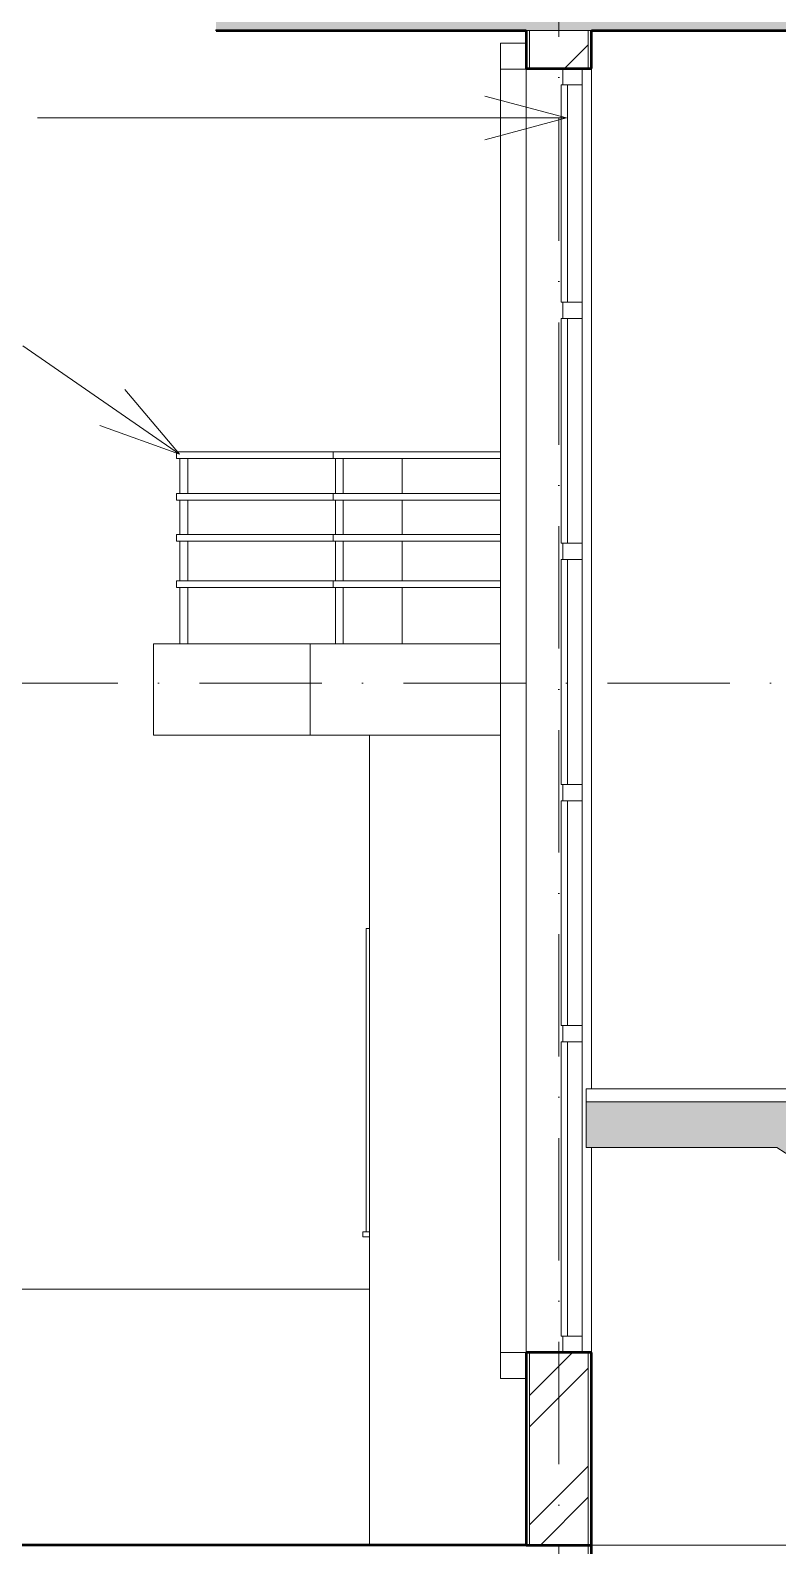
# Model space of a CAD drawing. Header units: millimetres. Extents: x -11864 to 89370, y -1600 to 12887.
# Drawn here: x 47499 to 50407, y 3348 to 9247 of the extents above; entities that cross this region are included whole.
import ezdxf

# ---------------------------------------------------------------- set-up
doc = ezdxf.new("R2010")
doc.units = ezdxf.units.MM
doc.linetypes.add('Dash Dot 3_16_', pattern=[793.75, 476.25, -158.75, 0, -158.75])
for name, color, linetype, lineweight in [('A-FLOR-1', 8, 'Continuous', 50), ('A-FLOR-LEVL-1', 7, 'Dash Dot 3_16_', 9), ('A-FLOR-PATT-1', 8, 'Continuous', 13), ('A-GENM', 8, 'Continuous', 9), ('A-GENM-1', 8, 'Continuous', 20), ('A-GLAZ', 6, 'Continuous', 13), ('A-GLAZ-2', 6, 'Continuous', 9), ('A-GLAZ-CURT', 52, 'Continuous', 9), ('A-GLAZ-CURT-1', 52, 'Continuous', 13), ('A-GLAZ-CWMG', 51, 'Continuous', 9), ('A-GLAZ-CWMG-1', 51, 'Continuous', 20), ('A-ROOF-MCUT', 9, 'Continuous', 50), ('A-WALL', 4, 'Continuous', 13), ('A-WALL-1', 4, 'Continuous', 50), ('A-WALL-PATT-1', 8, 'Continuous', 9), ('G-ANNO-TEXT-1', 37, 'Continuous', 9), ('S-GRID-1', 7, 'Dash Dot 3_16_', 9), ('S-STRS', 2, 'Continuous', 9), ('S-STRS-1', 2, 'Continuous', 20)]:
    doc.layers.add(name, color=color, linetype=linetype, lineweight=lineweight)

# ---------------------------------------------------------------- blocks, each defined once
blk = doc.blocks.new('M_Casement Dbl with Trim - W2-222545-SECTION-A_-A')
at = {"layer": 'A-GLAZ-2'}
for p, q in [((-16713.5, 1219.05), (-16713.5, 2399.95)), ((-16700.5, 2399.95), (-16713.5, 2399.95)), ((-16726.2, 1200), (-16726.2, 1219.05)), ((-16726.2, 1219.05), (-16700.5, 1219.05)), ((-16700.5, 1200), (-16726.2, 1200)), ((-16700.5, 1219.05), (-16713.5, 1219.05))]:
    blk.add_line(p, q, dxfattribs=at)
blk = doc.blocks.new('System Panel - Glazed-243344-SECTION-A_-A')
at = {"layer": 'A-GLAZ-CURT-1'}
for p, q in [((-15929.5, 5309.2), (-15954.9, 5309.2)), ((-15954.9, 5309.2), (-15954.9, 4163.5)), ((-15929.5, 4163.5), (-15929.5, 5309.2)), ((-15954.9, 4163.5), (-15929.5, 4163.5))]:
    blk.add_line(p, q, dxfattribs=at)
blk = doc.blocks.new('curtain wall cover - curtain wall cover-220075-SECTION-A_-A')
at = {"layer": 'A-GENM'}
for p, q in [((-16190.9, 4100), (-16190.9, 9095.2)), ((-16090.9, 9095.2), (-16090.9, 4100))]:
    blk.add_line(p, q, dxfattribs=at)
at = {"layer": 'A-GENM-1'}
for p, q in [((-16190.9, 9196.8), (-16190.9, 9095.2)), ((-16090.9, 9196.8), (-16190.9, 9196.8)), ((-16090.9, 9095.2), (-16090.9, 9196.8)), ((-16190.9, 9095.2), (-16090.9, 9095.2)), ((-16190.9, 4100), (-16190.9, 3998.4)), ((-16090.9, 4100), (-16190.9, 4100)), ((-16090.9, 3998.4), (-16090.9, 4100)), ((-16190.9, 3998.4), (-16090.9, 3998.4))]:
    blk.add_line(p, q, dxfattribs=at)
blk = doc.blocks.new('System Panel - Glazed-243345-SECTION-A_-A')
at = {"layer": 'A-GLAZ-CURT-1'}
for p, q in [((-15929.5, 6247.8), (-15954.9, 6247.8)), ((-15954.9, 6247.8), (-15954.9, 5372.7)), ((-15929.5, 5372.7), (-15929.5, 6247.8)), ((-15954.9, 5372.7), (-15929.5, 5372.7))]:
    blk.add_line(p, q, dxfattribs=at)
blk = doc.blocks.new('System Panel - Glazed-254808-SECTION-A_-A')
at = {"layer": 'A-GLAZ-CURT-1'}
for p, q in [((-15929.5, 9034.5), (-15954.9, 9034.5)), ((-15954.9, 9034.5), (-15954.9, 8188.4)), ((-15929.5, 8188.4), (-15929.5, 9034.5)), ((-15954.9, 8188.4), (-15929.5, 8188.4))]:
    blk.add_line(p, q, dxfattribs=at)
blk = doc.blocks.new('Rectangular Mullion - 2_5_ x 5_ rectangular-243339-SECTION-A_-A')
at = {"layer": 'A-GLAZ-CWMG-1'}
for p, q in [((-15872.9, 8188.4), (-15947.9, 8188.4)), ((-15947.9, 8188.4), (-15947.9, 8124.9)), ((-15872.9, 8124.9), (-15872.9, 8188.4)), ((-15947.9, 8124.9), (-15872.9, 8124.9))]:
    blk.add_line(p, q, dxfattribs=at)
blk = doc.blocks.new('Rectangular Mullion - 2_5_ x 5_ rectangular-243258-SECTION-A_-A')
at = {"layer": 'A-GLAZ-CWMG'}
blk.add_line((-15872.9, 7186.3), (-15872.9, 6311.3), dxfattribs=at)
blk = doc.blocks.new('Rectangular Mullion - 2_5_ x 5_ rectangular-254809-SECTION-A_-A')
at = {"layer": 'A-GLAZ-CWMG'}
blk.add_line((-15872.9, 9034.5), (-15872.9, 8188.4), dxfattribs=at)
blk = doc.blocks.new('Rectangular Mullion - 2_5_ x 5_ rectangular-243341-SECTION-A_-A')
at = {"layer": 'A-GLAZ-CWMG'}
blk.add_line((-15872.9, 5309.2), (-15872.9, 4163.5), dxfattribs=at)
blk = doc.blocks.new('Rectangular Mullion - 2_5_ x 5_ rectangular-243343-SECTION-A_-A')
at = {"layer": 'A-GLAZ-CWMG-1'}
for p, q in [((-15872.9, 4163.5), (-15947.9, 4163.5)), ((-15947.9, 4163.5), (-15947.9, 4100)), ((-15872.9, 4100), (-15872.9, 4163.5)), ((-15947.9, 4100), (-15872.9, 4100))]:
    blk.add_line(p, q, dxfattribs=at)
blk = doc.blocks.new('Rectangular Mullion - 2_5_ x 5_ rectangular-243342-SECTION-A_-A')
at = {"layer": 'A-GLAZ-CWMG-1'}
for p, q in [((-15872.9, 9098), (-15947.9, 9098)), ((-15947.9, 9098), (-15947.9, 9034.5)), ((-15872.9, 9034.5), (-15872.9, 9098)), ((-15947.9, 9034.5), (-15872.9, 9034.5))]:
    blk.add_line(p, q, dxfattribs=at)
blk = doc.blocks.new('RAILING1 - RAILING-245564-SECTION-A_-A')
at = {"layer": 'A-GENM'}
for p, q in [((-17451.9, 7103.4), (-16841.8, 7103.4)), ((-17451.9, 7078), (-17451.9, 7103.4)), ((-16841.8, 7103.4), (-16190.9, 7103.4)), ((-16841.8, 7078), (-16841.8, 7103.4)), ((-16841.8, 7078), (-17451.9, 7078)), ((-16190.9, 7078), (-16841.8, 7078))]:
    blk.add_line(p, q, dxfattribs=at)
blk = doc.blocks.new('RAILING2 - RAILING-245591-SECTION-A_-A')
at = {"layer": 'A-GENM'}
for p, q in [((-17451.9, 7283.4), (-16841.8, 7283.4)), ((-17451.9, 7258), (-17451.9, 7283.4)), ((-16841.8, 7258), (-17451.9, 7258)), ((-16841.8, 7283.4), (-16190.9, 7283.4)), ((-16841.8, 7258), (-16841.8, 7283.4)), ((-16190.9, 7258), (-16841.8, 7258))]:
    blk.add_line(p, q, dxfattribs=at)
blk = doc.blocks.new('RAILING3 - RAILING-245619-SECTION-A_-A')
at = {"layer": 'A-GENM'}
for p, q in [((-17451.9, 7443.4), (-16841.8, 7443.4)), ((-17451.9, 7418), (-17451.9, 7443.4)), ((-16841.8, 7443.4), (-16190.9, 7443.4)), ((-16841.8, 7418), (-16841.8, 7443.4)), ((-16841.8, 7418), (-17451.9, 7418)), ((-16190.9, 7418), (-16841.8, 7418))]:
    blk.add_line(p, q, dxfattribs=at)
blk = doc.blocks.new('RAILING4 - RAILING-245647-SECTION-A_-A')
at = {"layer": 'A-GENM'}
for p, q in [((-17451.9, 7605.6), (-16841.8, 7605.6)), ((-17451.9, 7580.2), (-17451.9, 7605.6)), ((-16841.8, 7580.2), (-17451.9, 7580.2)), ((-16841.8, 7605.6), (-16190.9, 7605.6)), ((-16841.8, 7580.2), (-16841.8, 7605.6)), ((-16190.9, 7580.2), (-16841.8, 7580.2))]:
    blk.add_line(p, q, dxfattribs=at)
blk = doc.blocks.new('Generic Models 1 - Generic Models 1-246065-SECTION-A_-A')
at = {"layer": 'A-GENM'}
for p, q in [((-17438, 7443.4), (-17438, 7580.2)), ((-17408, 7443.4), (-17408, 7580.2)), ((-16833, 7443.4), (-16833, 7580.2)), ((-16803, 7443.4), (-16803, 7580.2)), ((-17438, 7283.4), (-17438, 7418)), ((-17408, 7283.4), (-17408, 7418)), ((-16833, 7283.4), (-16833, 7418)), ((-16803, 7283.4), (-16803, 7418)), ((-17438, 7103.4), (-17438, 7258)), ((-17408, 7103.4), (-17408, 7258)), ((-16833, 7103.4), (-16833, 7258)), ((-16803, 7103.4), (-16803, 7258)), ((-17438, 6858), (-17438, 7078)), ((-17408, 6858), (-17408, 7078)), ((-16833, 6858), (-16833, 7078)), ((-16803, 6858), (-16803, 7078))]:
    blk.add_line(p, q, dxfattribs=at)

msp = doc.modelspace()

# ---------------------------------------------------------------- hatches: boundary and pattern name
at = {"layer": 'A-FLOR-PATT-1'}
msp.add_hatch(color=256, dxfattribs=at).paths.add_polyline_path([(54574, 9245.6), (54686, 9245.6), (54686, 9398), (48221.7, 9398), (48221.7, 9245.6), (54561.3, 9245.6)], flags=0)
at = {"layer": 'A-WALL-PATT-1'}
h = msp.add_hatch(dxfattribs=at)
h.set_pattern_fill('FP_4', color=256, style=0, pattern_type=2)
h.set_pattern_definition([(45, (51684.25, 1649.4), (-251.447, 251.447), []), (45, (51684.25, 2030.4), (-251.447, 251.447), [])])
h.paths.add_polyline_path([(49669.5, 3350), (49669.5, 4100), (49440.9, 4100), (49440.9, 3350), (49541.9, 3350)], flags=0)
h.paths.add_polyline_path([(49440.9, 9098), (49669.5, 9098), (49669.5, 9245.6), (49440.9, 9245.6)], flags=0)
at = {"layer": 'S-STRS'}
msp.add_hatch(color=256, dxfattribs=at).paths.add_polyline_path([(50551.1, 4802.7), (50551.1, 4878.3), (50566.1, 5075.7), (49661.9, 5075.7), (49661.9, 4897.9), (50404, 4897.9)], flags=0)

# ---------------------------------------------------------------- linework, layer by layer
at = {"layer": 'A-FLOR-1'}
for p, q in [((48221.7, 9248), (48221.7, 9245.6)), ((48221.7, 9245.6), (49428.2, 9245.6)), ((49682.2, 9245.6), (54561.3, 9245.6))]:
    msp.add_line(p, q, dxfattribs=at)
at = {"layer": 'A-FLOR-LEVL-1'}
for p, q in [((37042.8, 6705.6), (71380.6, 6705.6)), ((37042.8, 3350), (67122.2, 3350))]:
    msp.add_line(p, q, dxfattribs=at)
at = {"layer": 'A-ROOF-MCUT'}
msp.add_line((49428.2, 3350), (45478.5, 3350), dxfattribs=at)
at = {"layer": 'A-WALL'}
for p, q in [((49682.2, 9245.6), (49428.2, 9245.6)), ((49440.9, 9245.6), (49440.9, 9098)), ((49669.5, 9245.6), (49669.5, 9098)), ((49428.2, 4100), (49428.2, 9095.2)), ((49682.2, 9098), (49682.2, 5126.5)), ((48945.6, 7580.2), (48945.6, 7443.4)), ((48945.6, 7418), (48945.6, 7283.4)), ((48945.6, 7258), (48945.6, 7103.4)), ((48945.6, 7078), (48945.6, 6858)), ((47977.5, 6502.4), (47977.5, 6858)), ((49328.2, 6858), (47977.5, 6858)), ((48587.6, 6858), (48587.6, 6502.4)), ((47977.5, 6502.4), (49328.2, 6502.4)), ((48818.6, 3350), (48818.6, 6502.4)), ((49682.2, 4897.9), (49682.2, 4100)), ((48818.6, 4346.8), (45463.5, 4346.8)), ((49440.9, 4100), (49440.9, 3350)), ((49669.5, 4100), (49669.5, 0)), ((49682.2, 3350), (51216.9, 3350))]:
    msp.add_line(p, q, dxfattribs=at)
at = {"layer": 'A-WALL-1'}
for p, q in [((49428.2, 9245.6), (49428.2, 9098)), ((49682.2, 9098), (49682.2, 9245.6)), ((49428.2, 9098), (49682.2, 9098)), ((49682.2, 4100), (49428.2, 4100)), ((49428.2, 4100), (49428.2, 3350)), ((49682.2, 0), (49682.2, 4100)), ((49428.2, 3350), (49682.2, 3350))]:
    msp.add_line(p, q, dxfattribs=at)
at = {"layer": 'G-ANNO-TEXT-1'}
for p, q in [((49584.9, 8906), (49267.4, 8991)), ((47534.4, 8906), (47527.3, 8906)), ((49584.9, 8906), (47534.4, 8906)), ((49584.9, 8906), (49267.4, 8820.9)), ((48078.8, 7597.2), (47470.1, 8018.5)), ((48078.8, 7597.2), (47866.2, 7847.9)), ((48078.8, 7597.2), (47769.3, 7707.9))]:
    msp.add_line(p, q, dxfattribs=at)
at = {"layer": 'S-GRID-1'}
msp.add_line((49555.2, -304.8), (49555.2, 11887.2), dxfattribs=at)
at = {"layer": 'S-STRS-1'}
for p, q in [((50576.3, 5126.5), (49661.9, 5126.5)), ((49661.9, 5126.5), (49661.9, 5075.7)), ((50566.1, 5075.7), (49661.9, 5075.7)), ((49661.9, 5075.7), (49661.9, 4897.9)), ((49661.9, 5075.7), (50572.4, 5075.7)), ((49661.9, 4897.9), (50404, 4897.9)), ((50404, 4897.9), (50551.1, 4802.7))]:
    msp.add_line(p, q, dxfattribs=at)

# ---------------------------------------------------------------- block references
at = {"layer": 'A-GENM'}
for name in ['curtain wall cover - curtain wall cover-220075-SECTION-A_-A', 'RAILING4 - RAILING-245647-SECTION-A_-A', 'Generic Models 1 - Generic Models 1-246065-SECTION-A_-A', 'RAILING3 - RAILING-245619-SECTION-A_-A', 'RAILING2 - RAILING-245591-SECTION-A_-A', 'RAILING1 - RAILING-245564-SECTION-A_-A']:
    msp.add_blockref(name, (65519.1, 0), dxfattribs=at)
at = {"layer": 'A-GLAZ'}
msp.add_blockref('M_Casement Dbl with Trim - W2-222545-SECTION-A_-A', (65519.1, 3350), dxfattribs=at)
at = {"layer": 'A-GLAZ-CURT'}
for name, p in [('System Panel - Glazed-254808-SECTION-A_-A', (65519.1, 0)), ('System Panel - Glazed-243345-SECTION-A_-A', (65519.1, 1877.1)), ('System Panel - Glazed-243345-SECTION-A_-A', (65519.1, 938.6)), ('System Panel - Glazed-243345-SECTION-A_-A', (65519.1, 0)), ('System Panel - Glazed-243344-SECTION-A_-A', (65519.1, 0))]:
    msp.add_blockref(name, p, dxfattribs=at)
at = {"layer": 'A-GLAZ-CWMG'}
for name, p in [('Rectangular Mullion - 2_5_ x 5_ rectangular-243342-SECTION-A_-A', (65519.1, 0)), ('Rectangular Mullion - 2_5_ x 5_ rectangular-254809-SECTION-A_-A', (65519.1, 0)), ('Rectangular Mullion - 2_5_ x 5_ rectangular-243339-SECTION-A_-A', (65519.1, 0)), ('Rectangular Mullion - 2_5_ x 5_ rectangular-243258-SECTION-A_-A', (65519.1, 938.6)), ('Rectangular Mullion - 2_5_ x 5_ rectangular-243339-SECTION-A_-A', (65519.1, -938.6)), ('Rectangular Mullion - 2_5_ x 5_ rectangular-243258-SECTION-A_-A', (65519.1, 0)), ('Rectangular Mullion - 2_5_ x 5_ rectangular-243339-SECTION-A_-A', (65519.1, -1877.1)), ('Rectangular Mullion - 2_5_ x 5_ rectangular-243258-SECTION-A_-A', (65519.1, -938.6)), ('Rectangular Mullion - 2_5_ x 5_ rectangular-243339-SECTION-A_-A', (65519.1, -2815.7)), ('Rectangular Mullion - 2_5_ x 5_ rectangular-243341-SECTION-A_-A', (65519.1, 0)), ('Rectangular Mullion - 2_5_ x 5_ rectangular-243343-SECTION-A_-A', (65519.1, 0))]:
    msp.add_blockref(name, p, dxfattribs=at)

doc.saveas('drawing.dxf')
